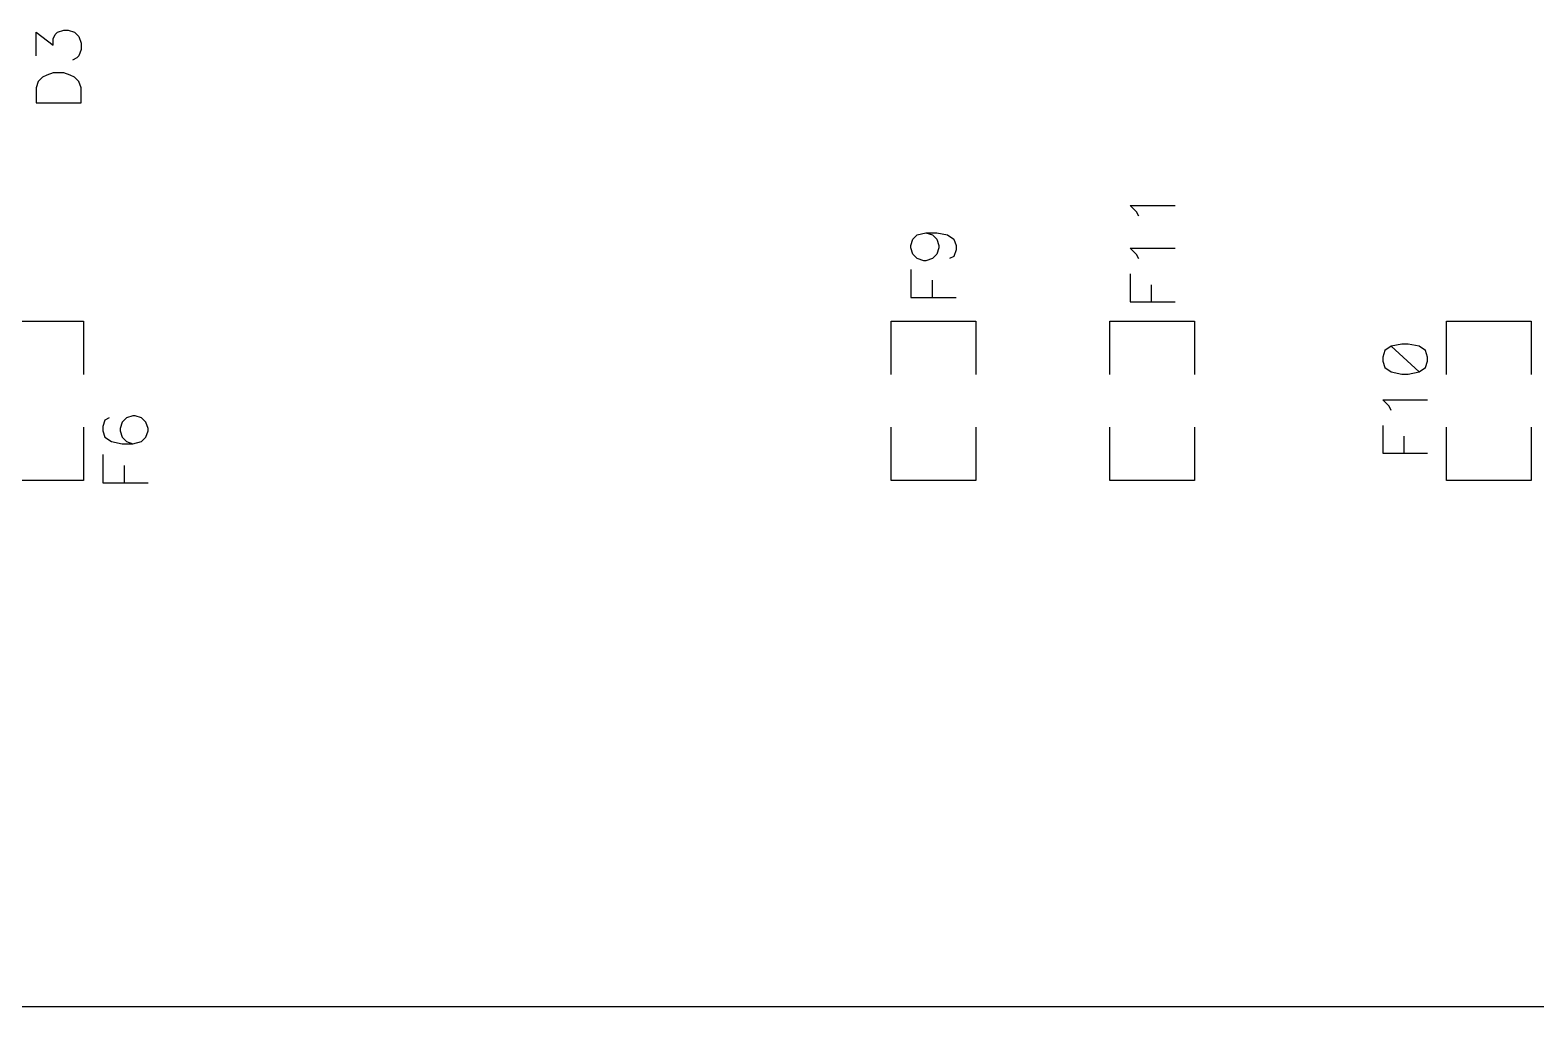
# Model space of a CAD drawing. Extents: x 295 to 953, y 10 to 290.
# Drawn here: x 757.1 to 822.5, y 78 to 120.4 of the extents above; entities that cross this region are included whole.
import ezdxf

# ---------------------------------------------------------------- set-up
doc = ezdxf.new("R2010")
doc.units = 0
doc.header["$LTSCALE"] = 5
doc.header["$MEASUREMENT"] = 0
doc.layers.add('DV-PEI-A6_BSK', color=2, linetype='CONTINUOUS')

msp = doc.modelspace()

# ---------------------------------------------------------------- linework, layer by layer
at = {"layer": 'DV-PEI-A6_BSK', "color": 7}
for p, q in [((757.405, 119.25), (757.405, 120.273)), ((757.405, 120.273), (758.147, 119.712)), ((758.241, 120.179), (758.334, 120.273)), ((758.334, 120.273), (758.609, 120.366)), ((758.609, 120.366), (758.796, 120.366)), ((758.796, 120.366), (759.076, 120.273)), ((759.076, 120.273), (759.263, 120.086)), ((758.147, 119.992), (758.241, 120.179)), ((758.147, 119.712), (758.147, 119.992)), ((759.263, 120.086), (759.356, 119.805)), ((759.356, 119.805), (759.356, 119.531)), ((759.169, 119.157), (758.983, 119.063)), ((759.263, 119.25), (759.169, 119.157)), ((759.356, 119.531), (759.263, 119.25)), ((757.686, 118.321), (757.499, 118.135)), ((757.867, 118.415), (757.686, 118.321)), ((758.147, 118.508), (757.867, 118.415)), ((758.609, 118.508), (758.147, 118.508)), ((758.889, 118.415), (758.609, 118.508)), ((759.076, 118.321), (758.889, 118.415)), ((759.263, 118.135), (759.076, 118.321)), ((757.499, 118.135), (757.405, 117.86)), ((757.405, 117.86), (757.405, 117.206)), ((759.356, 117.86), (759.263, 118.135)), ((759.356, 117.206), (759.356, 117.86)), ((757.405, 117.206), (759.356, 117.206)), ((805.146, 112.485), (804.871, 112.76)), ((804.871, 112.76), (806.817, 112.76)), ((805.239, 112.298), (805.146, 112.485)), ((795.349, 111.019), (795.442, 111.299)), ((795.442, 111.299), (795.635, 111.486)), ((795.635, 111.486), (796.009, 111.58)), ((796.009, 111.58), (796.29, 111.486)), ((796.009, 111.58), (796.476, 111.58)), ((796.29, 111.486), (796.476, 111.299)), ((796.476, 111.58), (796.944, 111.486)), ((796.476, 111.299), (796.57, 111.019)), ((796.944, 111.486), (797.224, 111.299)), ((797.224, 111.299), (797.318, 111.019)), ((795.349, 110.926), (795.349, 111.019)), ((795.442, 110.645), (795.349, 110.926)), ((795.635, 110.458), (795.442, 110.645)), ((795.916, 110.365), (795.635, 110.458)), ((796.29, 110.458), (796.009, 110.365)), ((796.476, 110.645), (796.29, 110.458)), ((796.57, 110.926), (796.476, 110.645)), ((796.57, 111.019), (796.57, 110.926)), ((797.224, 110.552), (797.037, 110.458)), ((797.318, 110.832), (797.224, 110.552)), ((797.318, 111.019), (797.318, 110.832)), ((805.146, 110.628), (804.871, 110.902)), ((804.871, 110.902), (806.817, 110.902)), ((805.239, 110.441), (805.146, 110.628)), ((795.349, 109.985), (795.349, 108.77)), ((796.009, 110.365), (795.916, 110.365)), ((804.871, 109.792), (804.871, 108.583)), ((796.29, 108.77), (796.29, 109.518)), ((805.8, 108.583), (805.8, 109.325)), ((795.349, 108.77), (797.318, 108.77)), ((804.871, 108.583), (806.817, 108.583)), ((755.793, 107.736), (759.467, 107.736)), ((759.467, 107.736), (759.467, 105.434)), ((794.496, 107.736), (798.171, 107.736)), ((794.496, 105.434), (794.496, 107.736)), ((798.171, 107.736), (798.171, 105.434)), ((803.989, 107.736), (807.664, 107.736)), ((803.989, 105.434), (803.989, 107.736)), ((807.664, 107.736), (807.664, 105.434)), ((818.594, 107.736), (822.269, 107.736)), ((818.594, 105.434), (818.594, 107.736)), ((822.269, 107.736), (822.269, 105.434)), ((816.193, 106.655), (815.913, 106.468)), ((816.661, 106.748), (816.193, 106.655)), ((816.193, 106.655), (817.403, 105.539)), ((816.935, 106.748), (816.661, 106.748)), ((817.403, 106.655), (816.935, 106.748)), ((817.683, 106.468), (817.403, 106.655)), ((815.913, 106.468), (815.825, 106.188)), ((815.825, 106.188), (815.825, 106.007)), ((815.825, 106.007), (815.913, 105.726)), ((817.771, 106.188), (817.683, 106.468)), ((817.683, 105.726), (817.771, 106.007)), ((817.771, 106.007), (817.771, 106.188)), ((815.913, 105.726), (816.193, 105.539)), ((816.193, 105.539), (816.661, 105.446)), ((816.661, 105.446), (816.935, 105.446)), ((816.935, 105.446), (817.403, 105.539)), ((817.403, 105.539), (817.683, 105.726)), ((816.1, 104.055), (815.825, 104.33)), ((815.825, 104.33), (817.771, 104.33)), ((816.193, 103.868), (816.1, 104.055)), ((760.39, 103.454), (760.297, 103.173)), ((760.583, 103.547), (760.39, 103.454)), ((761.144, 103.36), (761.051, 103.08)), ((761.331, 103.547), (761.144, 103.36)), ((761.611, 103.641), (761.331, 103.547)), ((761.705, 103.641), (761.611, 103.641)), ((761.985, 103.547), (761.705, 103.641)), ((762.172, 103.36), (761.985, 103.547)), ((762.266, 103.08), (762.172, 103.36)), ((815.825, 103.22), (815.825, 102.011)), ((759.467, 103.138), (759.467, 100.836)), ((760.297, 103.173), (760.297, 102.986)), ((760.297, 102.986), (760.39, 102.706)), ((760.39, 102.706), (760.677, 102.519)), ((761.051, 103.08), (761.051, 102.986)), ((761.051, 102.986), (761.144, 102.706)), ((761.144, 102.706), (761.331, 102.519)), ((761.985, 102.519), (762.172, 102.706)), ((762.172, 102.706), (762.266, 102.986)), ((762.266, 102.986), (762.266, 103.08)), ((794.496, 100.836), (794.496, 103.138)), ((798.171, 103.138), (798.171, 100.836)), ((803.989, 100.836), (803.989, 103.138)), ((807.664, 103.138), (807.664, 100.836)), ((816.754, 102.011), (816.754, 102.753)), ((818.594, 100.836), (818.594, 103.138)), ((822.269, 103.138), (822.269, 100.836)), ((760.297, 101.952), (760.297, 100.737)), ((760.677, 102.519), (761.144, 102.425)), ((761.144, 102.425), (761.611, 102.425)), ((761.331, 102.519), (761.611, 102.425)), ((761.611, 102.425), (761.985, 102.519)), ((815.825, 102.011), (817.771, 102.011)), ((761.238, 100.737), (761.238, 101.485)), ((759.467, 100.836), (755.793, 100.836)), ((760.297, 100.737), (762.266, 100.737)), ((798.171, 100.836), (794.496, 100.836)), ((807.664, 100.836), (803.989, 100.836)), ((822.269, 100.836), (818.594, 100.836)), ((858.075, 78), (515.377, 78))]:
    msp.add_line(p, q, dxfattribs=at)

doc.saveas('drawing.dxf')
